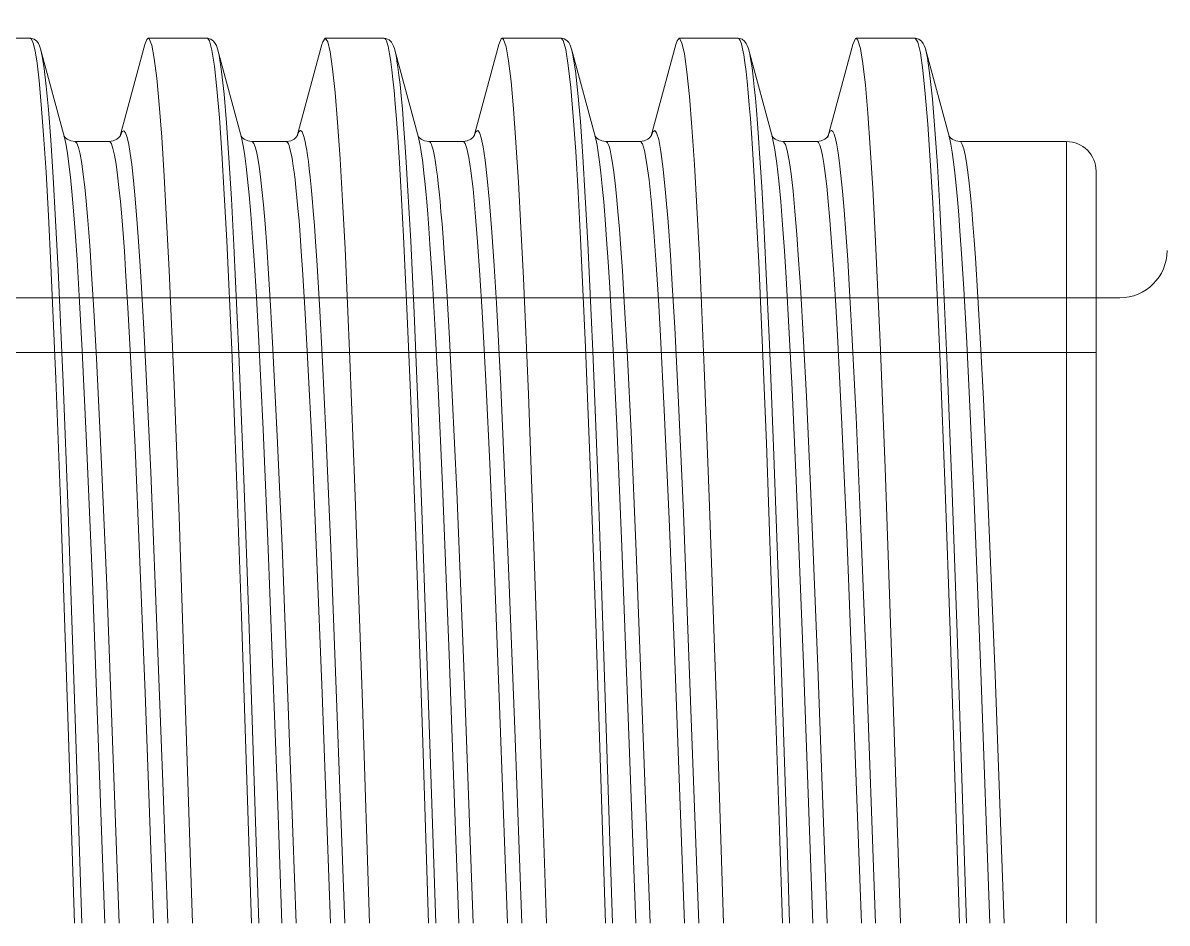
# Model space of a CAD drawing. Header units: metres. Extents: x 1628 to 1845, y 824 to 931.
# Drawn here: x 1653.4247 to 1653.47301, y 913.98813 to 914.02615 of the extents above; entities that cross this region are included whole.
import ezdxf

# ---------------------------------------------------------------- set-up
doc = ezdxf.new("R2010")
doc.units = ezdxf.units.M
doc.header["$LTSCALE"] = 0.15
doc.layers.add('hidrosanitário', color=26, linetype='Continuous', lineweight=0)

msp = doc.modelspace()

# ---------------------------------------------------------------- linework, layer by layer
at = {"layer": 'hidrosanitário', "linetype": 'Continuous'}
for p, q in [((1653.425017422204, 914.0254934647423), (1653.422521820132, 914.0254934647423)), ((1653.425013975547, 914.0254933078145), (1653.425017422299, 914.0254934647423)), ((1653.429852911441, 914.0252326170025), (1653.428813400341, 914.0213832512568)), ((1653.43248912079, 914.0254934647423), (1653.429993518247, 914.0254934647423)), ((1653.432485669163, 914.0254933074102), (1653.432489120354, 914.0254934647423)), ((1653.437324609556, 914.0252326170025), (1653.436284914667, 914.0213825712453)), ((1653.439960818515, 914.0254934647423), (1653.437465216363, 914.0254934647423)), ((1653.437569820137, 914.0253490222162), (1653.437465216363, 914.0254934647423)), ((1653.444796307672, 914.0252326170025), (1653.443756794888, 914.0213832450249)), ((1653.447432517127, 914.0254934647423), (1653.444936914478, 914.0254934647423)), ((1653.447429873034, 914.0254933724118), (1653.447432516857, 914.0254934647423)), ((1653.452268005787, 914.0252326170025), (1653.451228494595, 914.0213832509112)), ((1653.454904214709, 914.0254934647423), (1653.452408612594, 914.0254934647423)), ((1653.454900779177, 914.0254933088313), (1653.454904214746, 914.0254934647423)), ((1653.459739703903, 914.0252326170025), (1653.458700192242, 914.0213832491788)), ((1653.462375912997, 914.0254934647423), (1653.459880310709, 914.0254934647423)), ((1653.462372412051, 914.0254933028575), (1653.462375912817, 914.0254934647423)), ((1653.425217299963, 914.0249669794939), (1653.425299095355, 914.0244503322308)), ((1653.426457438604, 914.0213060739968), (1653.425459775627, 914.0250002347198)), ((1653.432683698107, 914.0249944681136), (1653.432788032734, 914.0243194317013)), ((1653.433929136605, 914.0213060744231), (1653.432931478767, 914.0250002161038)), ((1653.440194855556, 914.0247722786737), (1653.440235541969, 914.0245009443729)), ((1653.441400834675, 914.0213060745905), (1653.44040316944, 914.0250002436828)), ((1653.447622759021, 914.0250164107463), (1653.447727098189, 914.0243530342332)), ((1653.448872532874, 914.0213060742799), (1653.447874889282, 914.0250001631684)), ((1653.455135379701, 914.0247898152843), (1653.455183568067, 914.0244673641446)), ((1653.456344231103, 914.0213060738636), (1653.455346566531, 914.0250002404969)), ((1653.46381592918, 914.0213060740052), (1653.462818263643, 914.0250002442124)), ((1653.436400412575, 914.0215915173621), (1653.436421041816, 914.0215965522816)), ((1653.441384369472, 914.0213750556231), (1653.441380354999, 914.0213818482139)), ((1653.426902463168, 914.021134974176), (1653.428347516741, 914.021134974176)), ((1653.428517537878, 914.0211604548485), (1653.428347300536, 914.0211349580954)), ((1653.428347308673, 914.021134973671), (1653.428349509227, 914.0211349278532)), ((1653.434374161276, 914.021134974176), (1653.435819214846, 914.021134974176)), ((1653.436012587705, 914.0211682011823), (1653.435829900462, 914.0211350468057)), ((1653.436154474066, 914.021242657016), (1653.436012587705, 914.0211682011823)), ((1653.44184585939, 914.021134974176), (1653.443290912953, 914.021134974176)), ((1653.443289121356, 914.0211349367232), (1653.443290702148, 914.0211349736574)), ((1653.443461038184, 914.0211604917308), (1653.4432906902, 914.021134962305)), ((1653.449317557505, 914.021134974176), (1653.450762611058, 914.021134974176)), ((1653.450760080486, 914.0211348994549), (1653.450762394656, 914.0211349736296)), ((1653.45093262678, 914.0211604487308), (1653.450762376741, 914.0211349509609)), ((1653.456789441586, 914.0211349737724), (1653.456787762066, 914.0211349481478)), ((1653.456789255616, 914.021134974176), (1653.458234309193, 914.021134974176)), ((1653.458404521454, 914.0211605207846), (1653.458234107488, 914.0211349675292)), ((1653.464260953748, 914.021134974176), (1653.468763938324, 914.021134974176)), ((1653.464262685935, 914.0211349391657), (1653.464261170109, 914.0211349736296)), ((1653.468763938324, 913.9881349741681), (1653.468763938324, 914.021134974176)), ((1653.455503731555, 914.0208454779488), (1653.4555915946, 914.0194240385999)), ((1653.455804749801, 914.0206412903772), (1653.455892608847, 914.0192284229797)), ((1653.470009221344, 913.9881349741681), (1653.470009221344, 914.019889691107)), ((1653.440644237931, 914.0194918469524), (1653.440772697213, 914.0171195797852)), ((1653.4555915946, 914.0194240385999), (1653.455679478738, 914.0178314598197)), ((1653.440945474386, 914.0192920750969), (1653.441074006111, 914.01693207485)), ((1653.455892608847, 914.0192284229797), (1653.455980498279, 914.0176453253862)), ((1653.455679478738, 914.0178314598197), (1653.455769765829, 914.0160265905649)), ((1653.455980498279, 914.0176453253862), (1653.45607080503, 914.0158509385915)), ((1653.440772697213, 914.0171195797852), (1653.440915826971, 914.0140797766992)), ((1653.448248800087, 914.0170320783732), (1653.448457491231, 914.0124542772551)), ((1653.460896461653, 914.0126640269373), (1653.460687254106, 914.0172171507247)), ((1653.433309759436, 914.0169451557151), (1653.433518454915, 914.0123501333567)), ((1653.433611370006, 914.0167526437908), (1653.433820064726, 914.0121831813531)), ((1653.438511254099, 914.0119481722829), (1653.438302046552, 914.0166186755305)), ((1653.441074006111, 914.01693207485), (1653.441217225553, 914.01390788361)), ((1653.441992779676, 914.0151798565648), (1653.441888488796, 914.0168017770452)), ((1653.448550479338, 914.0168377876989), (1653.448759169935, 914.0122851595943)), ((1653.463217181153, 914.0165282593982), (1653.463425906188, 914.0118522892371)), ((1653.464423331747, 914.014921436449), (1653.464316571439, 914.0166115498364)), ((1653.427097486325, 914.0143608834583), (1653.426988935408, 914.0161460925951)), ((1653.437110480461, 914.0161285306251), (1653.437224009036, 914.0142536202511)), ((1653.44259385126, 914.0148191196615), (1653.442489560308, 914.0164171393296)), ((1653.453469593727, 914.0115845759744), (1653.453260386179, 914.0163126672674)), ((1653.455769765829, 914.0160265905649), (1653.455917036792, 914.0127428106266)), ((1653.463518778603, 914.0163383362062), (1653.463727502882, 914.0116885383891)), ((1653.465024408195, 914.0145644134277), (1653.464917647443, 914.0162296738731)), ((1653.425888582115, 914.0159090571901), (1653.426097417948, 914.0111165781341)), ((1653.426190232029, 914.015721372331), (1653.426399067644, 914.010955626929)), ((1653.427698562389, 914.0140120527813), (1653.427590011071, 914.015771099293)), ((1653.429040185135, 914.0156931869026), (1653.429151225625, 914.0138804764624)), ((1653.431084386172, 914.0108463324664), (1653.430875178625, 914.0156873510127)), ((1653.436509409884, 914.0157308850714), (1653.436622938857, 914.0138802140857)), ((1653.45607080503, 914.0158509385915), (1653.456218140967, 914.0125854791208)), ((1653.429696573628, 914.0152049649994), (1653.429808751481, 914.0132318497294)), ((1653.442107621063, 914.0131538973208), (1653.441992779676, 914.0151798565648)), ((1653.443996920356, 914.0154878267272), (1653.444091030718, 914.013942700923)), ((1653.4460427258, 914.0104718018442), (1653.445833518252, 914.015368141766)), ((1653.457057067713, 914.0130405114885), (1653.456924191194, 914.0153770666225)), ((1653.442708692728, 914.0128226793977), (1653.44259385126, 914.0148191196615)), ((1653.449622375494, 914.0123331459336), (1653.449477205799, 914.0149674037857)), ((1653.450223444407, 914.0120138585148), (1653.450078274793, 914.0146098277605)), ((1653.457658137393, 914.0127109808182), (1653.457525259694, 914.0150134849814)), ((1653.464535150233, 914.0129201682612), (1653.464423331747, 914.014921436449)), ((1653.415309221325, 914.0145349741676), (1653.471009221337, 914.0145349741676)), ((1653.42720922833, 914.0122952546271), (1653.427097486325, 914.0143608834583)), ((1653.435246772575, 914.0126417891142), (1653.435158726771, 914.014209456853)), ((1653.437224009036, 914.0142536202511), (1653.43735328953, 914.0118299559022)), ((1653.44469210047, 914.0143168599986), (1653.444861452637, 914.0110944018215)), ((1653.465136227263, 914.0125922513025), (1653.465024408195, 914.0145644134277)), ((1653.470009221336, 914.0145349741676), (1653.470009221336, 913.9881349741681)), ((1653.427810304821, 914.011976385234), (1653.427698562389, 914.0140120527813)), ((1653.429151225625, 914.0138804764624), (1653.429264573939, 914.0117988522989)), ((1653.436622938857, 914.0138802140857), (1653.436752219369, 914.0114882840494)), ((1653.440915826971, 914.0140797766992), (1653.441077154177, 914.0102059095123)), ((1653.441217225553, 914.01390788361), (1653.44137866564, 914.0100537331164)), ((1653.444091030718, 914.013942700923), (1653.444260380963, 914.0107624810528)), ((1653.429808751481, 914.0132318497294), (1653.429922664714, 914.0109999356057)), ((1653.442230566227, 914.0107270898948), (1653.442107621063, 914.0131538973208)), ((1653.452221063236, 914.0132835076643), (1653.452380044959, 914.0101168665724)), ((1653.459691031037, 914.0133156662539), (1653.459880172996, 914.0095075342688)), ((1653.434840624763, 914.0089780154385), (1653.43464569169, 914.0129705033614)), ((1653.43544170671, 914.0087066657643), (1653.435246772575, 914.0126417891142)), ((1653.442831638263, 914.0104308871132), (1653.442708692728, 914.0128226793977)), ((1653.451619991735, 914.0129228280805), (1653.45177897347, 914.0097978776475)), ((1653.455917036792, 914.0127428106266), (1653.456090519544, 914.0083952123719)), ((1653.457177172299, 914.0106603782458), (1653.457057067713, 914.0130405114885)), ((1653.457778242415, 914.0103651753925), (1653.457658137393, 914.0127109808182)), ((1653.459089967049, 914.0129543625208), (1653.459279111126, 914.0091963781992)), ((1653.4611056692, 914.0073536586442), (1653.460896461653, 914.0126640269373)), ((1653.46465385034, 914.0105565486176), (1653.464535150233, 914.0129201682612)), ((1653.413009221325, 914.0122349741678), (1653.470009221336, 914.0122349741678)), ((1653.427380472953, 914.0087228609548), (1653.42720922833, 914.0122952546271)), ((1653.433518454915, 914.0123501333567), (1653.433727135877, 914.0070115960191)), ((1653.433820064726, 914.0121831813531), (1653.434028744866, 914.0068753384912)), ((1653.448457491231, 914.0124542772551), (1653.448666481409, 914.0071213096071)), ((1653.448759169935, 914.0122851595943), (1653.448968164242, 914.0069825017572)), ((1653.449776424278, 914.0091448451908), (1653.449622375494, 914.0123331459336)), ((1653.456218140967, 914.0125854791208), (1653.456391729913, 914.0082613323175)), ((1653.465254928017, 914.010262689899), (1653.465136227263, 914.0125922513025)), ((1653.427981550142, 914.0084552643402), (1653.427810304821, 914.011976385234)), ((1653.429264573939, 914.0117988522989), (1653.429436611704, 914.0082357165279)), ((1653.43735328953, 914.0118299559022), (1653.437494851496, 914.0088562877202)), ((1653.438720461646, 914.0065425239154), (1653.438511254099, 914.0119481722829)), ((1653.450377492869, 914.0088713721982), (1653.450223444407, 914.0120138585148)), ((1653.463425906188, 914.0118522892371), (1653.463634641909, 914.0064472060587)), ((1653.463727502882, 914.0116885383891), (1653.463936237864, 914.0063146669031)), ((1653.436752219369, 914.0114882840494), (1653.436893780767, 914.0085539732158)), ((1653.453678801274, 914.0061325642641), (1653.453469593727, 914.0115845759744)), ((1653.426097417948, 914.0111165781341), (1653.426306044965, 914.0056229361026)), ((1653.426399067644, 914.010955626929), (1653.426607693545, 914.0054936594631)), ((1653.429922664714, 914.0109999356057), (1653.430097583739, 914.0071723015535)), ((1653.431293593719, 914.005304184062), (1653.431084386172, 914.0108463324664)), ((1653.44241629108, 914.0066126418421), (1653.442230566227, 914.0107270898948)), ((1653.444260380963, 914.0107624810528), (1653.444411975032, 914.0075249862211)), ((1653.444861452637, 914.0110944018215), (1653.445013045806, 914.007813362866)), ((1653.44301736381, 914.0063751997691), (1653.442831638263, 914.0104308871132)), ((1653.446251933347, 914.004885894323), (1653.4460427258, 914.0104718018442)), ((1653.457350713619, 914.0068226375292), (1653.457177172299, 914.0106603782458)), ((1653.457951784503, 914.0065822488959), (1653.457778242415, 914.0103651753925)), ((1653.464844335183, 914.006307754044), (1653.46465385034, 914.0105565486176)), ((1653.465445413908, 914.0060745046717), (1653.465254928017, 914.010262689899)), ((1653.441077154177, 914.0102059095123), (1653.441261072299, 914.0052992173273)), ((1653.44137866564, 914.0100537331164), (1653.441562733178, 914.005171816744)), ((1653.45177897347, 914.0097978776475), (1653.451983981462, 914.005206287979)), ((1653.452380044959, 914.0101168665724), (1653.452585052968, 914.0054632279237)), ((1653.459880172996, 914.0095075342688), (1653.460084546585, 914.0047894878642)), ((1653.435041345637, 914.0042842448415), (1653.434840624763, 914.0089780154385)), ((1653.437494851496, 914.0088562877202), (1653.437702031538, 914.0039882150891)), ((1653.449995057763, 914.0040294292567), (1653.449776424278, 914.0091448451908)), ((1653.450596127065, 914.0038286446515), (1653.450377492869, 914.0088713721982)), ((1653.459279111126, 914.0091963781992), (1653.459483485927, 914.0045413071018)), ((1653.427638054641, 914.0025725600885), (1653.427380472953, 914.0087228609548)), ((1653.428239134468, 914.0023921131492), (1653.427981550142, 914.0084552643402)), ((1653.435642427745, 914.0040795682457), (1653.43544170671, 914.0087066657643)), ((1653.436893780767, 914.0085539732158), (1653.437100960917, 914.0037510445823)), ((1653.456090519544, 914.0083952123719), (1653.456299244192, 914.0026029214971)), ((1653.429436611704, 914.0082357165279), (1653.429630334606, 914.0037248356123)), ((1653.445013045806, 914.007813362866), (1653.445207766814, 914.0031383594405)), ((1653.456391729913, 914.0082613323175), (1653.456600583373, 914.0025002664297)), ((1653.444411975032, 914.0075249862211), (1653.444606695539, 914.0029126736126)), ((1653.461419480521, 913.9983320464821), (1653.4611056692, 914.0073536586442)), ((1653.430097583739, 914.0071723015535), (1653.430304902512, 914.0021104060365)), ((1653.433727135877, 914.0070115960191), (1653.433935818691, 914.0010931800232)), ((1653.434028744866, 914.0068753384912), (1653.434237426939, 914.0009918060728)), ((1653.448666481409, 914.0071213096071), (1653.448874603392, 914.0012289705646)), ((1653.448968164242, 914.0069825017572), (1653.449176255877, 914.001125539533)), ((1653.439034272967, 913.9974256529777), (1653.438720461646, 914.0065425239154)), ((1653.442701149311, 913.999466086224), (1653.44241629108, 914.0066126418421)), ((1653.443302222213, 913.9993294681838), (1653.44301736381, 914.0063751997691)), ((1653.457658780703, 913.999088406309), (1653.457350713619, 914.0068226375292)), ((1653.458259852062, 913.9989571029905), (1653.457951784503, 914.0065822488959)), ((1653.463634641909, 914.0064472060587), (1653.463843330536, 914.0004807373557)), ((1653.453992612595, 913.9969702197232), (1653.453678801274, 914.0061325642641)), ((1653.463936237864, 914.0063146669031), (1653.464144926221, 914.0003834714703)), ((1653.465143336547, 913.9987459133617), (1653.464844335183, 914.006307754044)), ((1653.465744416507, 913.9986191725957), (1653.465445413908, 914.0060745046717)), ((1653.470009221344, 914.0061528541678), (1653.470009221344, 913.9881349741681)), ((1653.426306044965, 914.0056229361026), (1653.426619087952, 913.9964300269289)), ((1653.426607693545, 914.0054936594631), (1653.426920735054, 913.9963553876134)), ((1653.452585052968, 914.0054632279237), (1653.45280989518, 913.9997742287992)), ((1653.431712008814, 913.9928172345972), (1653.431293593719, 914.005304184062)), ((1653.441261072299, 914.0052992173273), (1653.441570166967, 913.9961945279817)), ((1653.441562733178, 914.005171816744), (1653.441871881699, 913.9961195534684)), ((1653.451983981462, 914.005206287979), (1653.452208823863, 913.999594026312)), ((1653.446670348441, 913.9923511183633), (1653.446251933347, 914.004885894323)), ((1653.459483485927, 914.0045413071018), (1653.459689859362, 913.9993506805017)), ((1653.460084546585, 914.0047894878642), (1653.46029091766, 913.9995278201527)), ((1653.435433013218, 913.9939370560928), (1653.435041345637, 914.0042842448415)), ((1653.43603410368, 913.9938772462519), (1653.435642427745, 914.0040795682457)), ((1653.437702031538, 914.0039882150891), (1653.437933083275, 913.9980003068263)), ((1653.450583654951, 913.9881349741681), (1653.449995057763, 914.0040294292567)), ((1653.429630334606, 914.0037248356123), (1653.429859762506, 913.9978588076565)), ((1653.437100960917, 914.0037510445823), (1653.437332012742, 913.99784416581)), ((1653.451185482035, 913.9881349741731), (1653.450596127065, 914.0038286446515)), ((1653.445207766814, 914.0031383594405), (1653.445466741011, 913.9963216860556)), ((1653.428168559794, 913.9881349741681), (1653.427638054641, 914.0025725600885)), ((1653.444606695539, 914.0029126736126), (1653.444865670024, 913.9961884247373)), ((1653.456299244192, 914.0026029214971), (1653.456647255119, 913.9920511165383)), ((1653.456600583373, 914.0025002664297), (1653.456948811546, 913.9920058528492)), ((1653.428770387688, 913.9881349741731), (1653.428239134468, 914.0023921131492)), ((1653.430304902512, 914.0021104060365), (1653.430618348205, 913.9937062535942)), ((1653.433935818691, 914.0010931800232), (1653.434357049299, 913.9881349741681)), ((1653.448874603392, 914.0012289705646), (1653.449300436747, 913.9881349741681)), ((1653.449176255877, 914.001125539533), (1653.449601315606, 913.9881349741681)), ((1653.434237426939, 914.0009918060728), (1653.434657929085, 913.9881349741681)), ((1653.463843330536, 914.0004807373557), (1653.464243824734, 913.9881349741681)), ((1653.464144926221, 914.0003834714703), (1653.464544708706, 913.9881349741681)), ((1653.45280989518, 913.9997742287992), (1653.453232363443, 913.9881349741681)), ((1653.443111956813, 913.9881349741681), (1653.442701149311, 913.999466086224)), ((1653.443713783919, 913.9881349741731), (1653.443302222213, 913.9993294681838)), ((1653.452208823863, 913.999594026312), (1653.452630535606, 913.9881349741731)), ((1653.459689859362, 913.9993506805017), (1653.460102233721, 913.9881349741731)), ((1653.46029091766, 913.9995278201527), (1653.460704060947, 913.9881349741681)), ((1653.458055353034, 913.9881349741681), (1653.457658780703, 913.999088406309)), ((1653.45865718015, 913.9881349741731), (1653.458259852062, 913.9989571029905)), ((1653.465527050337, 913.9881349741681), (1653.465143336547, 913.9987459133617)), ((1653.461748247043, 913.9881349741681), (1653.461419480521, 913.9983320464821)), ((1653.466128878266, 913.9881349741731), (1653.465744416507, 913.9986191725957)), ((1653.429859762506, 913.9978588076565), (1653.430215441259, 913.9881349741731)), ((1653.437332012742, 913.99784416581), (1653.437687139375, 913.9881349741731)), ((1653.437933083275, 913.9980003068263), (1653.438288966764, 913.9881349741681)), ((1653.439333129087, 913.9881349741681), (1653.439034272967, 913.9974256529777)), ((1653.454276525321, 913.9881349741681), (1653.453992612595, 913.9969702197232)), ((1653.426619087952, 913.9964300269289), (1653.426885343434, 913.9881349741681)), ((1653.426920735054, 913.9963553876134), (1653.427186222479, 913.9881349741681)), ((1653.445466741011, 913.9963216860556), (1653.445760664816, 913.9881349741681)), ((1653.441570166967, 913.9961945279817), (1653.441828745128, 913.9881349741681)), ((1653.441871881699, 913.9961195534684), (1653.442129634893, 913.9881349741681)), ((1653.444865670024, 913.9961884247373), (1653.44515883749, 913.9881349741731)), ((1653.435640257848, 913.9881349741681), (1653.435433013218, 913.9939370560928)), ((1653.436242085804, 913.9881349741731), (1653.43603410368, 913.9938772462519)), ((1653.430618348205, 913.9937062535942), (1653.43081726845, 913.9881349741681)), ((1653.431861447497, 913.9881349741681), (1653.431712008814, 913.9928172345972)), ((1653.446804850809, 913.9881349741681), (1653.446670348441, 913.9923511183633)), ((1653.456647255119, 913.9920511165383), (1653.456772151839, 913.9881349741681)), ((1653.456948811546, 913.9920058528492), (1653.45707303028, 913.9881349741681))]:
    msp.add_line(p, q, dxfattribs=at)
at = {"layer": 'hidrosanitário', "linetype": 'Continuous', "lineweight": 0}
for p, q in [((1653.425177582401, 914.0254548793041), (1653.42501395755, 914.0254932999396)), ((1653.425017422299, 914.0254934647423), (1653.425066804091, 914.0254612576368)), ((1653.425066804091, 914.0254612576368), (1653.425140167963, 914.025294623217)), ((1653.425140167963, 914.025294623217), (1653.425217299963, 914.0249669794939)), ((1653.425287388798, 914.0253709887149), (1653.425177582401, 914.0254548793041)), ((1653.425356512527, 914.0252746472925), (1653.425287388798, 914.0253709887149)), ((1653.425400085346, 914.0251830317848), (1653.425356512527, 914.0252746472925)), ((1653.429933744663, 914.0254462793478), (1653.429852911441, 914.0252326170025)), ((1653.429993518247, 914.0254934647423), (1653.429933744663, 914.0254462793478)), ((1653.430038348436, 914.0254669205128), (1653.429993518247, 914.0254934647423)), ((1653.43014295221, 914.0251988818857), (1653.430038348436, 914.0254669205128)), ((1653.43263868702, 914.0254599653517), (1653.432485663969, 914.0254932133826)), ((1653.432489120354, 914.0254934647423), (1653.432579364162, 914.0253859403942)), ((1653.432579364162, 914.0253859403942), (1653.432683698107, 914.0249944681136)), ((1653.432752812686, 914.0253775716451), (1653.43263868702, 914.0254599653517)), ((1653.432826062956, 914.0252784110007), (1653.432752812686, 914.0253775716451)), ((1653.43287120497, 914.0251844538827), (1653.432826062956, 914.0252784110007)), ((1653.437360612589, 914.0253490222162), (1653.437324609556, 914.0252326170025)), ((1653.437465216363, 914.0254934647423), (1653.437360612589, 914.0253490222162)), ((1653.43767442391, 914.0249168115797), (1653.437569820137, 914.0253490222162)), ((1653.439960818515, 914.0254934647423), (1653.439989605313, 914.0254825189822)), ((1653.440028049351, 914.0254869117994), (1653.439976577409, 914.0254930651122)), ((1653.439989605313, 914.0254825189822), (1653.44001983672, 914.0254474641677)), ((1653.44001983672, 914.0254474641677), (1653.440051449061, 914.0253850172885)), ((1653.440172186638, 914.0254234626796), (1653.440028049351, 914.0254869117994)), ((1653.440051449061, 914.0253850172885), (1653.440084633361, 914.0252911472339)), ((1653.440084633361, 914.0252911472339), (1653.440119522929, 914.0251612539739)), ((1653.440258824443, 914.0253375752854), (1653.440172186638, 914.0254234626796)), ((1653.440313379074, 914.0252494841984), (1653.440258824443, 914.0253375752854)), ((1653.440352404291, 914.0251603126912), (1653.440313379074, 914.0252494841984)), ((1653.44489208429, 914.0254669205128), (1653.444796307672, 914.0252326170025)), ((1653.444936914478, 914.0254934647423), (1653.44489208429, 914.0254669205128)), ((1653.444996688064, 914.0254462793478), (1653.444936914478, 914.0254934647423)), ((1653.445101291837, 914.0251371180043), (1653.444996688064, 914.0254462793478)), ((1653.447557042785, 914.0254705817201), (1653.447429928027, 914.0254933110793)), ((1653.447432516857, 914.0254934647423), (1653.447518419108, 914.0253960329537)), ((1653.447518419108, 914.0253960329537), (1653.447622759021, 914.0250164107463)), ((1653.447671355278, 914.0254013862877), (1653.447557042785, 914.0254705817201)), ((1653.447746910352, 914.025314724569), (1653.447671355278, 914.0254013862877)), ((1653.447791726426, 914.0252360562392), (1653.447746910352, 914.025314724569)), ((1653.447824628038, 914.0251588965261), (1653.447791726426, 914.0252360562392)), ((1653.452318952217, 914.0253873255447), (1653.452268005787, 914.0252326170025)), ((1653.452408612594, 914.0254934647423), (1653.452318952217, 914.0253873255447)), ((1653.45242355599, 914.0254905150732), (1653.452408612594, 914.0254934647423)), ((1653.452528159764, 914.0253048423579), (1653.45242355599, 914.0254905150732)), ((1653.452632763537, 914.024831743166), (1653.452528159764, 914.0253048423579)), ((1653.455062028422, 914.0254560695171), (1653.454900771693, 914.0254933063595)), ((1653.454904214746, 914.0254934647423), (1653.454932932896, 914.0254825711222)), ((1653.454932932896, 914.0254825711222), (1653.454985143076, 914.0254069850855)), ((1653.454985143076, 914.0254069850855), (1653.455036247146, 914.0252634290318)), ((1653.455036247146, 914.0252634290318), (1653.45508630991, 914.0250563167847)), ((1653.455172692252, 914.0253726037563), (1653.455062028422, 914.0254560695171)), ((1653.455242648444, 914.0252758231118), (1653.455172692252, 914.0253726037563)), ((1653.455286542141, 914.0251838609543), (1653.455242648444, 914.0252758231118)), ((1653.459850423917, 914.0254816665308), (1653.459739703903, 914.0252326170025)), ((1653.459880310709, 914.0254934647423), (1653.459850423917, 914.0254816665308)), ((1653.459955027691, 914.025419746295), (1653.459880310709, 914.0254934647423)), ((1653.460059631464, 914.0250695110553), (1653.459955027691, 914.025419746295)), ((1653.462524573016, 914.0254603857629), (1653.462372366591, 914.0254932291239)), ((1653.462375912817, 914.0254934647423), (1653.462486641238, 914.0253316251299)), ((1653.462486641238, 914.0253316251299), (1653.462591001332, 914.024884025343)), ((1653.462639155189, 914.0253780123301), (1653.462524573016, 914.0254603857629)), ((1653.462712830746, 914.0252784138397), (1653.462639155189, 914.0253780123301)), ((1653.462758140277, 914.0251840672784), (1653.462712830746, 914.0252784138397)), ((1653.425434134136, 914.0250879220755), (1653.425400085346, 914.0251830317848)), ((1653.425458174483, 914.0250061254726), (1653.425434134136, 914.0250879220755)), ((1653.425459773532, 914.0250002424832), (1653.425518700268, 914.0247367163929)), ((1653.425518700268, 914.0247367163929), (1653.425600548388, 914.0242217778236)), ((1653.430247555983, 914.0246442361508), (1653.43014295221, 914.0251988818857)), ((1653.43290630941, 914.025086415845), (1653.43287120497, 914.0251844538827)), ((1653.432929453035, 914.0250076442569), (1653.43290630941, 914.025086415845)), ((1653.432931472531, 914.0250002392088), (1653.432985310972, 914.0247630235156)), ((1653.432985310972, 914.0247630235156), (1653.433089645177, 914.0240901955958)), ((1653.437779027684, 914.0242001750232), (1653.43767442391, 914.0249168115797)), ((1653.440119522929, 914.0251612539739), (1653.440156227256, 914.0249902064998)), ((1653.440156227256, 914.0249902064998), (1653.440194855556, 914.0247722786737)), ((1653.440384477642, 914.0250655892851), (1653.440352404291, 914.0251603126912)), ((1653.440402006199, 914.0250045352768), (1653.440384477642, 914.0250655892851)), ((1653.440403169342, 914.0250002440457), (1653.440420484379, 914.02493217457)), ((1653.440420484379, 914.02493217457), (1653.440457209099, 914.0247620002115)), ((1653.440457209099, 914.0247620002115), (1653.440495858799, 914.0245451846831)), ((1653.445205895611, 914.0245418271597), (1653.445101291837, 914.0251371180043)), ((1653.447854314938, 914.0250716009195), (1653.447824628038, 914.0251588965261)), ((1653.44787481047, 914.0250003686765), (1653.447854314938, 914.0250716009195)), ((1653.447874873409, 914.0250002219896), (1653.447924441593, 914.0247845692938)), ((1653.447924441593, 914.0247845692938), (1653.448028780227, 914.0241231522878)), ((1653.452737367311, 914.0240748758695), (1653.452632763537, 914.024831743166)), ((1653.45508630991, 914.0250563167847), (1653.455135379701, 914.0247898152843)), ((1653.455320797055, 914.0250883254171), (1653.455286542141, 914.0251838609543)), ((1653.455345135288, 914.0250055126539), (1653.455320797055, 914.0250883254171)), ((1653.455346565343, 914.0250002448961), (1653.455387384551, 914.0248272953322)), ((1653.455387384551, 914.0248272953322), (1653.455436444637, 914.0245622491805)), ((1653.460164235238, 914.0244336691039), (1653.460059631464, 914.0250695110553)), ((1653.462591001332, 914.024884025343), (1653.462695365915, 914.0241535373348)), ((1653.462793382618, 914.0250855296183), (1653.462758140277, 914.0251840672784)), ((1653.462816617337, 914.025006309545), (1653.462793382618, 914.0250855296183)), ((1653.462818267519, 914.0250002298501), (1653.462892600867, 914.0246529543342)), ((1653.425299095355, 914.0244503322308), (1653.425386883022, 914.0237048344206)), ((1653.430352159757, 914.023807272263), (1653.430247555983, 914.0246442361508)), ((1653.432788032734, 914.0243194317013), (1653.432892385222, 914.0233658392447)), ((1653.440235541969, 914.0245009443729), (1653.440278423254, 914.0241689061904)), ((1653.440495858799, 914.0245451846831), (1653.440536568216, 914.0242752318757)), ((1653.440536568216, 914.0242752318757), (1653.440579475337, 914.0239448709835)), ((1653.445310499384, 914.0236650100683), (1653.445205895611, 914.0245418271597)), ((1653.447727098189, 914.0243530342332), (1653.447831439857, 914.0234109797091)), ((1653.455183568067, 914.0244673641446), (1653.455230969, 914.0240919790563)), ((1653.455436444637, 914.0245622491805), (1653.455484624231, 914.0242416226856)), ((1653.455484624231, 914.0242416226856), (1653.455532017534, 914.0238684066308)), ((1653.460268839012, 914.0235171372683), (1653.460164235238, 914.0244336691039)), ((1653.462892600867, 914.0246529543342), (1653.462996965155, 914.0239250666043)), ((1653.425600548388, 914.0242217778236), (1653.425688393109, 914.0234790685972)), ((1653.430456763531, 914.0226944622805), (1653.430352159757, 914.023807272263)), ((1653.433089645177, 914.0240901955958), (1653.433193997328, 914.0231405777711)), ((1653.437883631457, 914.0232046541414), (1653.437779027684, 914.0242001750232)), ((1653.440278423254, 914.0241689061904), (1653.440323600764, 914.0237684154902)), ((1653.440323600764, 914.0237684154902), (1653.440371276856, 914.0232900185781)), ((1653.440579475337, 914.0239448709835), (1653.440624679409, 914.023546408203)), ((1653.448028780227, 914.0241231522878), (1653.448133121358, 914.0231848284118)), ((1653.452841971085, 914.0230400931587), (1653.452737367311, 914.0240748758695)), ((1653.455230969, 914.0240919790563), (1653.455277683515, 914.0236661373654)), ((1653.455532017534, 914.0238684066308), (1653.455578725361, 914.0234450599573)), ((1653.462695365915, 914.0241535373348), (1653.462799729522, 914.0231458078301)), ((1653.462996965155, 914.0239250666043), (1653.46310132839, 914.0229216988726)), ((1653.425386883022, 914.0237048344206), (1653.425479847639, 914.0227042374695)), ((1653.425688393109, 914.0234790685972), (1653.425781410805, 914.0224825799819)), ((1653.432892385222, 914.0233658392447), (1653.432996737857, 914.0221411187897)), ((1653.440371276856, 914.0232900185781), (1653.44042128527, 914.0227275190468)), ((1653.440624679409, 914.023546408203), (1653.44067238094, 914.0230704613502)), ((1653.445415103158, 914.0225134469645), (1653.445310499384, 914.0236650100683)), ((1653.447831439857, 914.0234109797091), (1653.447935781832, 914.0221975040008)), ((1653.455277683515, 914.0236661373654), (1653.455323829515, 914.0231916470893)), ((1653.455578725361, 914.0234450599573), (1653.45562486554, 914.0229733761034)), ((1653.460373442785, 914.0223270028891), (1653.460268839012, 914.0235171372683)), ((1653.433193997328, 914.0231405777711), (1653.433298349623, 914.0219215676748)), ((1653.437988235231, 914.0219379470796), (1653.437883631457, 914.0232046541414)), ((1653.44067238094, 914.0230704613502), (1653.440722414135, 914.0225108692093)), ((1653.448133121358, 914.0231848284118), (1653.448237462788, 914.0219768257334)), ((1653.452946574859, 914.0217353967817), (1653.452841971085, 914.0230400931587)), ((1653.455323829515, 914.0231916470893), (1653.455369450332, 914.0226706673616)), ((1653.45562486554, 914.0229733761034), (1653.455670481223, 914.0224554995418)), ((1653.462799729522, 914.0231458078301), (1653.462904092026, 914.0218686030375)), ((1653.46310132839, 914.0229216988726), (1653.463205690502, 914.0216505834503)), ((1653.425479847639, 914.0227042374695), (1653.425578291691, 914.0214146133567)), ((1653.425781410805, 914.0224825799819), (1653.425879894729, 914.0211987500447)), ((1653.430561367304, 914.0213144113204), (1653.430456763531, 914.0226944622805)), ((1653.44042128527, 914.0227275190468), (1653.440473484528, 914.0220751469342)), ((1653.440722414135, 914.0225108692093), (1653.440774636322, 914.0218619144571)), ((1653.445519706932, 914.0210960426352), (1653.445415103158, 914.0225134469645)), ((1653.455369450332, 914.0226706673616), (1653.455414614868, 914.022104832271)), ((1653.455670481223, 914.0224554995418), (1653.455715641077, 914.0218930545086)), ((1653.460478046559, 914.0208724690156), (1653.460373442785, 914.0223270028891)), ((1653.432996737857, 914.0221411187897), (1653.433101072728, 914.0206549712541)), ((1653.433298349623, 914.0219215676748), (1653.433402684056, 914.0204428220154)), ((1653.438092839005, 914.0204098490069), (1653.437988235231, 914.0219379470796)), ((1653.440473484528, 914.0220751469342), (1653.440528002634, 914.021324006912)), ((1653.440774636322, 914.0218619144571), (1653.440829178636, 914.0211147181044)), ((1653.447935781832, 914.0221975040008), (1653.448040122963, 914.0207219590466)), ((1653.448237462788, 914.0219768257334), (1653.448341803356, 914.0205084539689)), ((1653.455414614868, 914.022104832271), (1653.455459364311, 914.0214958726856)), ((1653.455715641077, 914.0218930545086), (1653.455760386384, 914.0212877579643)), ((1653.462904092026, 914.0218686030375), (1653.463008448742, 914.0203318368508)), ((1653.425578291691, 914.0214146133567), (1653.425680190641, 914.0198397680472)), ((1653.426447401928, 914.0213650335895), (1653.426436588568, 914.0213832179322)), ((1653.426491328253, 914.0213097082672), (1653.426447401928, 914.0213650335895)), ((1653.428802535738, 914.021364987711), (1653.428758422426, 914.021309474801)), ((1653.428819627683, 914.0213937195035), (1653.428802535738, 914.021364987711)), ((1653.428815015517, 914.0213803183237), (1653.428821444404, 914.0213973514544)), ((1653.428821444404, 914.0213973514544), (1653.428819627683, 914.0213937195035)), ((1653.428819897846, 914.0213932538986), (1653.42889407393, 914.0215604169721)), ((1653.42889407393, 914.0215604169721), (1653.428968327282, 914.0215922887569)), ((1653.428968327282, 914.0215922887569), (1653.429038602254, 914.0215023337687)), ((1653.429038602254, 914.0215023337687), (1653.429106174903, 914.021305966774)), ((1653.433919135599, 914.0213649964064), (1653.433908277363, 914.0213832524166)), ((1653.433963159179, 914.0213095760073), (1653.433919135599, 914.0213649964064)), ((1653.436280707766, 914.021375060609), (1653.43624322698, 914.0213241785054)), ((1653.436292622785, 914.0213963326512), (1653.436280707766, 914.021375060609)), ((1653.436289586939, 914.0213909127156), (1653.436308942201, 914.0214479846168)), ((1653.436290719403, 914.0213913058885), (1653.436292083874, 914.0213947979942)), ((1653.436292083874, 914.0213947979942), (1653.436292622785, 914.0213963326512)), ((1653.436308942201, 914.0214479846168), (1653.436333290746, 914.0215054884925)), ((1653.436333290746, 914.0215054884925), (1653.436356582328, 914.0215474043216)), ((1653.436356582328, 914.0215474043216), (1653.436378910982, 914.0215755535748)), ((1653.436378910982, 914.0215755535748), (1653.436400412575, 914.0215915173621)), ((1653.436421041816, 914.0215965522816), (1653.436442690483, 914.021591007451)), ((1653.436442690483, 914.021591007451), (1653.436465226505, 914.0215734564952)), ((1653.436465226505, 914.0215734564952), (1653.436488599691, 914.0215425670265)), ((1653.436488599691, 914.0215425670265), (1653.436512960611, 914.0214966368926)), ((1653.436512960611, 914.0214966368926), (1653.436538415687, 914.0214336866393)), ((1653.436538415687, 914.0214336866393), (1653.436565047165, 914.021351496352)), ((1653.436565047165, 914.021351496352), (1653.436592942214, 914.0212475437288)), ((1653.44142185197, 914.0213241730551), (1653.441384369472, 914.0213750556231)), ((1653.443745965088, 914.021365034821), (1653.443701895437, 914.0213095587949)), ((1653.443763022446, 914.0213937166031), (1653.443745965088, 914.021365034821)), ((1653.443758388853, 914.0213802724095), (1653.443764818476, 914.0213973070913)), ((1653.443760418989, 914.0213856510632), (1653.443774345552, 914.0214308451154)), ((1653.443764818476, 914.0213973070913), (1653.443763022446, 914.0213937166031)), ((1653.443774345552, 914.0214308451154), (1653.443838216629, 914.0215613856626)), ((1653.443838216629, 914.0215613856626), (1653.44390520222, 914.0215947146089)), ((1653.44390520222, 914.0215947146089), (1653.443976137934, 914.0215142954587)), ((1653.443976137934, 914.0215142954587), (1653.444052389986, 914.021295439526)), ((1653.44886251159, 914.0213650225351), (1653.448851676751, 914.0213832407374)), ((1653.448906503011, 914.0213096332675), (1653.44886251159, 914.0213650225351)), ((1653.451217647886, 914.0213650140122), (1653.451173540535, 914.021309500273)), ((1653.451234720715, 914.0213937190761), (1653.451217647886, 914.0213650140122)), ((1653.451230093714, 914.0213802880658), (1653.451236523196, 914.0213973226059)), ((1653.451236523196, 914.0213973226059), (1653.451234720715, 914.0213937190761)), ((1653.451236395523, 914.0213970673612), (1653.451299420643, 914.021546549928)), ((1653.451299420643, 914.021546549928), (1653.451375003611, 914.0215952306382)), ((1653.451375003611, 914.0215952306382), (1653.451455950231, 914.0214975165329)), ((1653.451455950231, 914.0214975165329), (1653.451543623828, 914.0212173884031)), ((1653.453051178632, 914.0201708756713), (1653.452946574859, 914.0217353967817)), ((1653.455459364311, 914.0214958726856), (1653.455503731555, 914.0208454779488)), ((1653.456334252173, 914.0213649548086), (1653.456323375003, 914.0213832402346)), ((1653.456378262906, 914.0213095564332), (1653.456334252173, 914.0213649548086)), ((1653.458689355873, 914.0213650283013), (1653.458645301301, 914.0213095688187)), ((1653.458679606216, 914.0213070811647), (1653.458732706788, 914.0214700635861)), ((1653.458706413985, 914.021393710766), (1653.458689355873, 914.0213650283013)), ((1653.458701782296, 914.0213802686517), (1653.458708212881, 914.0213973068699)), ((1653.458708212881, 914.0213973068699), (1653.458706413985, 914.021393710766)), ((1653.458732706788, 914.0214700635861), (1653.458786749673, 914.0215676991725)), ((1653.458786749673, 914.0215676991725), (1653.458841044506, 914.0215962671423)), ((1653.458841044506, 914.0215962671423), (1653.45889561197, 914.0215547087005)), ((1653.45889561197, 914.0215547087005), (1653.458950395572, 914.0214422090494)), ((1653.458950395572, 914.0214422090494), (1653.459005671763, 914.02125706485)), ((1653.463205690502, 914.0216505834503), (1653.463310046842, 914.0201215862994)), ((1653.463805885682, 914.0213650553476), (1653.463795073759, 914.0213832378643)), ((1653.463849879503, 914.0213096558077), (1653.463805885682, 914.0213650553476)), ((1653.425879894729, 914.0211987500447), (1653.425981822094, 914.0196314764021)), ((1653.426516563096, 914.021046432367), (1653.426457438604, 914.0213060739968)), ((1653.426576037333, 914.0212363802445), (1653.426491328253, 914.0213097082672)), ((1653.426584043892, 914.0206507415498), (1653.426516563096, 914.021046432367)), ((1653.426731839001, 914.0211606492314), (1653.426576037333, 914.0212363802445)), ((1653.426902646646, 914.0211349734777), (1653.426731839001, 914.0211606492314)), ((1653.426975511106, 914.0210727320459), (1653.42690265444, 914.0211349737492)), ((1653.427047488924, 914.0208898664546), (1653.426975511106, 914.0210727320459)), ((1653.427117638218, 914.020596203942), (1653.427047488924, 914.0208898664546)), ((1653.428349509227, 914.0211349278532), (1653.428367255887, 914.021130427941)), ((1653.428367255887, 914.021130427941), (1653.428437531032, 914.0210404766003)), ((1653.428437531032, 914.0210404766003), (1653.428505103672, 914.0208456332816)), ((1653.428673472383, 914.0212360564137), (1653.428517537878, 914.0211604548485)), ((1653.428758422426, 914.021309474801), (1653.428673472383, 914.0212360564137)), ((1653.429106174903, 914.021305966774), (1653.4291714922, 914.0210143669892)), ((1653.4291714922, 914.0210143669892), (1653.429235579214, 914.0206318645396)), ((1653.430665971078, 914.0196777910153), (1653.430561367304, 914.0213144113204)), ((1653.433964095902, 914.021162422637), (1653.433929136605, 914.0213060744231)), ((1653.434047984344, 914.0212362110567), (1653.433963159179, 914.0213095760073)), ((1653.434018458504, 914.0208823928301), (1653.433964095902, 914.021162422637)), ((1653.434073929227, 914.0205261271117), (1653.434018458504, 914.0208823928301)), ((1653.434203822589, 914.0211605592172), (1653.434047984344, 914.0212362110567)), ((1653.434374347305, 914.0211349694282), (1653.434203822589, 914.0211605592172)), ((1653.434402732987, 914.0211254493588), (1653.434374354332, 914.021134973741)), ((1653.434456834709, 914.0210552551348), (1653.434402732987, 914.0211254493588)), ((1653.434510898617, 914.0209170523458), (1653.434456834709, 914.0210552551348)), ((1653.434565171366, 914.020710174962), (1653.434510898617, 914.0209170523458)), ((1653.435819970333, 914.0211349675162), (1653.435841618787, 914.021129117637)), ((1653.435841618787, 914.021129117637), (1653.435864154723, 914.0211114119068)), ((1653.435864154723, 914.0211114119068), (1653.435887527995, 914.0210805371707)), ((1653.435887527995, 914.0210805371707), (1653.435911889038, 914.0210348122082)), ((1653.435911889038, 914.0210348122082), (1653.435937344119, 914.0209722833956)), ((1653.435937344119, 914.0209722833956), (1653.435963975589, 914.0208907603392)), ((1653.435963975589, 914.0208907603392), (1653.435991870681, 914.0207877543598)), ((1653.43624322698, 914.0213241785054), (1653.436154474066, 914.021242657016)), ((1653.436592942214, 914.0212475437288), (1653.436622192491, 914.0211189725342)), ((1653.436622192491, 914.0211189725342), (1653.43665288881, 914.0209625870666)), ((1653.43665288881, 914.0209625870666), (1653.436685120882, 914.0207748376952)), ((1653.440528002634, 914.021324006912), (1653.440584761412, 914.0204679149751)), ((1653.440829178636, 914.0211147181044), (1653.44088596606, 914.0202630818533)), ((1653.44141972954, 914.0212319859415), (1653.441400834738, 914.0213060743586)), ((1653.441446526935, 914.0211125869366), (1653.44141972954, 914.0212319859415)), ((1653.441510607366, 914.0212426517421), (1653.44142185197, 914.0213241730551)), ((1653.441474599577, 914.020969546913), (1653.441446526935, 914.0211125869366)), ((1653.441504007677, 914.020800079594), (1653.441474599577, 914.020969546913)), ((1653.44165249614, 914.0211681980095), (1653.441510607366, 914.0212426517421)), ((1653.441835167434, 914.0211350469503), (1653.44165249614, 914.0211681980095)), ((1653.441863849064, 914.0211311980775), (1653.441845826682, 914.0211349741635)), ((1653.441883440781, 914.0211184957925), (1653.441863849064, 914.0211311980775)), ((1653.441903846601, 914.0210957473269), (1653.441883440781, 914.0211184957925)), ((1653.441925163893, 914.0210616174786), (1653.441903846601, 914.0210957473269)), ((1653.441947460391, 914.0210145990336), (1653.441925163893, 914.0210616174786)), ((1653.441970792551, 914.0209530204311), (1653.441947460391, 914.0210145990336)), ((1653.441995219162, 914.0208750172958), (1653.441970792551, 914.0209530204311)), ((1653.442020800949, 914.020778516787), (1653.441995219162, 914.0208750172958)), ((1653.443290702148, 914.0211349736574), (1653.443304127321, 914.0211329366953)), ((1653.443304127321, 914.0211329366953), (1653.443375063004, 914.0210523831856)), ((1653.443375063004, 914.0210523831856), (1653.443451315515, 914.0208352173204)), ((1653.4436169843, 914.0212361410154), (1653.443461038184, 914.0211604917308)), ((1653.443701895437, 914.0213095587949), (1653.4436169843, 914.0212361410154)), ((1653.444052389986, 914.021295439526), (1653.444133206652, 914.0209147270343)), ((1653.444133206652, 914.0209147270343), (1653.444218164596, 914.0203513817978)), ((1653.445624310705, 914.0194237575588), (1653.445519706932, 914.0210960426352)), ((1653.448890235752, 914.0212369066403), (1653.448872532874, 914.0213060742799)), ((1653.448943025672, 914.0209871626314), (1653.448890235752, 914.0212369066403)), ((1653.448991313842, 914.0212362625816), (1653.448906503011, 914.0213096332675)), ((1653.448996040636, 914.0206712086676), (1653.448943025672, 914.0209871626314)), ((1653.449147255049, 914.0211605535533), (1653.448991313842, 914.0212362625816)), ((1653.449317772264, 914.0211349716587), (1653.449147255049, 914.0211605535533)), ((1653.449331222227, 914.0211327954537), (1653.44931776428, 914.0211349736771)), ((1653.449385098006, 914.0210817612847), (1653.449331222227, 914.0211327954537)), ((1653.449438490723, 914.0209644751342), (1653.449385098006, 914.0210817612847)), ((1653.449491303855, 914.0207833621735), (1653.449438490723, 914.0209644751342)), ((1653.450762394656, 914.0211349736296), (1653.450773927994, 914.0211334798018)), ((1653.450773927994, 914.0211334798018), (1653.450854874746, 914.0210356971215)), ((1653.450854874746, 914.0210356971215), (1653.45094254852, 914.0207579062394)), ((1653.451088584872, 914.0212360674382), (1653.45093262678, 914.0211604487308)), ((1653.451173540535, 914.021309500273), (1653.451088584872, 914.0212360674382)), ((1653.451543623828, 914.0212173884031), (1653.451636961848, 914.0207216709937)), ((1653.455760386384, 914.0212877579643), (1653.455804749801, 914.0206412903772)), ((1653.456368788172, 914.0212081550624), (1653.456344231103, 914.0213060738636)), ((1653.45645029159, 914.0207823616406), (1653.456368788172, 914.0212081550624)), ((1653.456463062502, 914.0212362139068), (1653.456378262906, 914.0213095564332)), ((1653.456618872105, 914.0211605669688), (1653.456463062502, 914.0212362139068)), ((1653.456789426567, 914.021134965594), (1653.456618872105, 914.0211605669688)), ((1653.456818410828, 914.0211250563661), (1653.456789441586, 914.0211349737724)), ((1653.456891106594, 914.0210140063077), (1653.456818410828, 914.0211250563661)), ((1653.456969855816, 914.0207551289675), (1653.456891106594, 914.0210140063077)), ((1653.458234175833, 914.0211349739684), (1653.458239975565, 914.0211345995358)), ((1653.458239975565, 914.0211345995358), (1653.458294543218, 914.0210926492737)), ((1653.458294543218, 914.0210926492737), (1653.458349327012, 914.0209807342881)), ((1653.458349327012, 914.0209807342881), (1653.458404603414, 914.0207971719271)), ((1653.458560419201, 914.0212361675835), (1653.458404521454, 914.0211605207846)), ((1653.458645301301, 914.0213095688187), (1653.458560419201, 914.0212361675835)), ((1653.459005671763, 914.02125706485), (1653.459061419507, 914.020997869939)), ((1653.459061419507, 914.020997869939), (1653.459118474772, 914.0206578302784)), ((1653.460582650332, 914.0191647832403), (1653.460478046559, 914.0208724690156)), ((1653.463879127483, 914.0210255386964), (1653.46381592918, 914.0213060740052)), ((1653.463934704926, 914.0212362670691), (1653.463849879503, 914.0213096558077)), ((1653.463936247661, 914.0206920503288), (1653.463879127483, 914.0210255386964)), ((1653.46409067806, 914.0211605432296), (1653.463934704926, 914.0212362670691)), ((1653.464261189225, 914.0211349665306), (1653.46409067806, 914.0211605432296)), ((1653.464298065975, 914.0211189046195), (1653.464262685935, 914.0211349391657)), ((1653.464361498894, 914.0210170864539), (1653.464298065975, 914.0211189046195)), ((1653.464421768054, 914.020833678786), (1653.464361498894, 914.0210170864539)), ((1653.426648492799, 914.020175078077), (1653.426584043892, 914.0206507415498)), ((1653.427185119145, 914.020207128613), (1653.427117638218, 914.020596203942)), ((1653.428505103672, 914.0208456332816), (1653.428570420924, 914.020556918714)), ((1653.428570420924, 914.020556918714), (1653.428634507945, 914.0201785880511)), ((1653.429235579214, 914.0206318645396), (1653.429297977697, 914.0201687633646)), ((1653.433101072728, 914.0206549712541), (1653.433205407602, 914.0189186440275)), ((1653.433402684056, 914.0204428220154), (1653.433507018496, 914.0187155310393)), ((1653.434131145866, 914.0200848272566), (1653.434073929227, 914.0205261271117)), ((1653.43461953418, 914.0204349439414), (1653.434565171366, 914.020710174962)), ((1653.434675005168, 914.0200845375659), (1653.43461953418, 914.0204349439414)), ((1653.435991870681, 914.0207877543598), (1653.436021121015, 914.0206604474893)), ((1653.436021121015, 914.0206604474893), (1653.436051817378, 914.0205056871287)), ((1653.436051817378, 914.0205056871287), (1653.436084049498, 914.0203199717776)), ((1653.436685120882, 914.0207748376952), (1653.436718978767, 914.0205517976365)), ((1653.436718978767, 914.0205517976365), (1653.436754552231, 914.0202891513209)), ((1653.438197442778, 914.0186321763724), (1653.438092839005, 914.0204098490069)), ((1653.440584761412, 914.0204679149751), (1653.440644237931, 914.0194918469524)), ((1653.44153480993, 914.0206011609139), (1653.441504007677, 914.020800079594)), ((1653.441567066516, 914.0203695040659), (1653.44153480993, 914.0206011609139)), ((1653.442047598354, 914.0206612312243), (1653.442020800949, 914.020778516787)), ((1653.442075671005, 914.0205206509768), (1653.442047598354, 914.0206612312243)), ((1653.442105079117, 914.0203540286641), (1653.442075671005, 914.0205206509768)), ((1653.443451315515, 914.0208352173204), (1653.443532132638, 914.0204583603004)), ((1653.443532132638, 914.0204583603004), (1653.443617090276, 914.0199013352765)), ((1653.448040122963, 914.0207219590466), (1653.448144463359, 914.0189957020602)), ((1653.448341803356, 914.0205084539689), (1653.448446143194, 914.0187910150203)), ((1653.44905010934, 914.0202823825105), (1653.448996040636, 914.0206712086676)), ((1653.449544093916, 914.0205379838785), (1653.449491303855, 914.0207833621735)), ((1653.449597109018, 914.0202273046802), (1653.449544093916, 914.0205379838785)), ((1653.45094254852, 914.0207579062394), (1653.451035887196, 914.0202674201132)), ((1653.451636961848, 914.0207216709937), (1653.451736623487, 914.0199709429044)), ((1653.456532012907, 914.02020151332), (1653.45645029159, 914.0207823616406)), ((1653.457051358955, 914.0203366279195), (1653.456969855816, 914.0207551289675)), ((1653.458404603414, 914.0207971719271), (1653.458460351402, 914.0205405779329)), ((1653.458460351402, 914.0205405779329), (1653.458517406952, 914.0202042397113)), ((1653.459118474772, 914.0206578302784), (1653.459177402577, 914.0202280612557)), ((1653.463993216031, 914.0202846426478), (1653.463936247661, 914.0206920503288)), ((1653.46448020264, 914.020575668425), (1653.464421768054, 914.020833678786)), ((1653.464537322881, 914.0202477600205), (1653.46448020264, 914.020575668425)), ((1653.426710221276, 914.019631255989), (1653.426648492799, 914.020175078077)), ((1653.427249568083, 914.0197391173176), (1653.427185119145, 914.020207128613)), ((1653.428634507945, 914.0201785880511), (1653.428696906454, 914.0197208133318)), ((1653.429297977697, 914.0201687633646), (1653.429358461932, 914.0196356894457)), ((1653.43419113048, 914.0195427934605), (1653.434131145866, 914.0200848272566)), ((1653.434732222171, 914.0196502864628), (1653.434675005168, 914.0200845375659)), ((1653.436084049498, 914.0203199717776), (1653.436117907443, 914.0200994281331)), ((1653.436117907443, 914.0200994281331), (1653.436153480977, 914.0198397996649)), ((1653.436754552231, 914.0202891513209), (1653.436791934502, 914.0199821505416)), ((1653.436791934502, 914.0199821505416), (1653.436831205264, 914.0196257522862)), ((1653.44088596606, 914.0202630818533), (1653.440945474386, 914.0192920750969)), ((1653.441600833183, 914.0201015973837), (1653.441567066516, 914.0203695040659)), ((1653.441636147799, 914.0197938406905), (1653.441600833183, 914.0201015973837)), ((1653.442135881379, 914.0201583822673), (1653.442105079117, 914.0203540286641)), ((1653.442168137973, 914.0199304705466), (1653.442135881379, 914.0201583822673)), ((1653.442201904648, 914.0196668302592), (1653.442168137973, 914.0199304705466)), ((1653.443617090276, 914.0199013352765), (1653.443706570665, 914.0191394795011)), ((1653.444218164596, 914.0203513817978), (1653.444307644881, 914.0195803879028)), ((1653.449106290744, 914.019807982258), (1653.44905010934, 914.0202823825105)), ((1653.449651177839, 914.0198447664984), (1653.449597109018, 914.0202273046802)), ((1653.451035887196, 914.0202674201132), (1653.45113555082, 914.019525366155)), ((1653.451736623487, 914.0199709429044), (1653.451838806824, 914.0189692339595)), ((1653.453155782405, 914.0183586279281), (1653.453051178632, 914.0201708756713)), ((1653.456613696677, 914.0194696534918), (1653.456532012907, 914.02020151332)), ((1653.457133080423, 914.0197651908461), (1653.457051358955, 914.0203366279195)), ((1653.458517406952, 914.0202042397113), (1653.458576335095, 914.0197793882719)), ((1653.459177402577, 914.0202280612557), (1653.459238994736, 914.0196946634728)), ((1653.463008448742, 914.0203318368508), (1653.463112807878, 914.0185472291159)), ((1653.463310046842, 914.0201215862994), (1653.463414405621, 914.0183463678673)), ((1653.464049434749, 914.0198102707416), (1653.463993216031, 914.0202846426478)), ((1653.464594291357, 914.0198469379422), (1653.464537322881, 914.0202477600205)), ((1653.425680190641, 914.0198397680472), (1653.425783855576, 914.017998963493)), ((1653.425981822094, 914.0196314764021), (1653.426085500542, 914.01780009923)), ((1653.426769212513, 914.0190322360272), (1653.426710221276, 914.019631255989)), ((1653.427311296567, 914.0192038250434), (1653.427249568083, 914.0197391173176)), ((1653.428696906454, 914.0197208133318), (1653.428757390732, 914.0191940795535)), ((1653.429358461932, 914.0196356894457), (1653.429417359392, 914.0190382891828)), ((1653.430770574851, 914.0177972569932), (1653.430665971078, 914.0196777910153)), ((1653.43425495185, 914.0188783966778), (1653.43419113048, 914.0195427934605)), ((1653.434792207224, 914.019116720526), (1653.434732222171, 914.0196502864628)), ((1653.436153480977, 914.0198397996649), (1653.436190863323, 914.019536403337)), ((1653.436190863323, 914.019536403337), (1653.436230134165, 914.0191842658801)), ((1653.436831205264, 914.0196257522862), (1653.436872460839, 914.0192143609636)), ((1653.441673124187, 914.0194416869681), (1653.441636147799, 914.0197938406905)), ((1653.441711798306, 914.0190409868674), (1653.441673124187, 914.0194416869681)), ((1653.442237219272, 914.0193639104157), (1653.442201904648, 914.0196668302592)), ((1653.444307644881, 914.0195803879028), (1653.44440322049, 914.0185604194871)), ((1653.445728914479, 914.0175095231498), (1653.445624310705, 914.0194237575588)), ((1653.449164142156, 914.0192456270042), (1653.449106290744, 914.019807982258)), ((1653.449707359326, 914.0193778578032), (1653.449651177839, 914.0198447664984)), ((1653.45113555082, 914.019525366155), (1653.451237736124, 914.0185357967484)), ((1653.456694476898, 914.0186005282235), (1653.456613696677, 914.0194696534918)), ((1653.457214764475, 914.0190447951604), (1653.457133080423, 914.0197651908461)), ((1653.458576335095, 914.0197793882719), (1653.458637927645, 914.0192523062033)), ((1653.459238994736, 914.0196946634728), (1653.459304119988, 914.0190386334084)), ((1653.464104710696, 914.0192748359914), (1653.464049434749, 914.0198102707416)), ((1653.464650510197, 914.0193800493712), (1653.464594291357, 914.0198469379422)), ((1653.426826087817, 914.0183827051258), (1653.426769212513, 914.0190322360272)), ((1653.427370287825, 914.0186140329756), (1653.427311296567, 914.0192038250434)), ((1653.428757390732, 914.0191940795535), (1653.428816288241, 914.0186039508369)), ((1653.429417359392, 914.0190382891828), (1653.429474834807, 914.0183822300421)), ((1653.434856029103, 914.0184625209579), (1653.434792207224, 914.019116720526)), ((1653.436230134165, 914.0191842658801), (1653.436271389823, 914.018777869104)), ((1653.436872460839, 914.0192143609636), (1653.436915744537, 914.0187425478437)), ((1653.441752441618, 914.0185846672694), (1653.441711798306, 914.0190409868674)), ((1653.442274195672, 914.0190172272753), (1653.442237219272, 914.0193639104157)), ((1653.442312869809, 914.0186226877186), (1653.442274195672, 914.0190172272753)), ((1653.443706570665, 914.0191394795011), (1653.443802148344, 914.0181320275669)), ((1653.448144463359, 914.0189957020602), (1653.448248800087, 914.0170320783732)), ((1653.449223651637, 914.0185903581632), (1653.449164142156, 914.0192456270042)), ((1653.449765210784, 914.0188242196118), (1653.449707359326, 914.0193778578032)), ((1653.451838806824, 914.0189692339595), (1653.451940697788, 914.0177438308501)), ((1653.457295544951, 914.018188976364), (1653.457214764475, 914.0190447951604)), ((1653.458637927645, 914.0192523062033), (1653.458703053339, 914.0186042424662)), ((1653.459304119988, 914.0190386334084), (1653.459373112581, 914.0182426094066)), ((1653.460687254106, 914.0172171507247), (1653.460582650332, 914.0191647832403)), ((1653.464158992276, 914.01868355859), (1653.464104710696, 914.0192748359914)), ((1653.464705786246, 914.0188529098048), (1653.464650510197, 914.0193800493712)), ((1653.427427163165, 914.0179743732813), (1653.427370287825, 914.0186140329756)), ((1653.428816288241, 914.0186039508369), (1653.428873763698, 914.0179560147208)), ((1653.433205407602, 914.0189186440275), (1653.433309759436, 914.0169451557151)), ((1653.433507018496, 914.0187155310393), (1653.433611370006, 914.0167526437908)), ((1653.434323107596, 914.0180711753712), (1653.43425495185, 914.0188783966778)), ((1653.434924185426, 914.0176675090413), (1653.434856029103, 914.0184625209579)), ((1653.436271389823, 914.018777869104), (1653.436314673606, 914.0183118605396)), ((1653.436915744537, 914.0187425478437), (1653.436961101139, 914.0182046451434)), ((1653.438302046552, 914.0166186755305), (1653.438197442778, 914.0186321763724)), ((1653.441795251498, 914.0180655730414), (1653.441752441618, 914.0185846672694)), ((1653.442353513139, 914.0181733188031), (1653.442312869809, 914.0186226877186)), ((1653.44440322049, 914.0185604194871), (1653.444500892337, 914.0173151844151)), ((1653.448446143194, 914.0187910150203), (1653.448550479338, 914.0168377876989)), ((1653.449284585882, 914.0178404007188), (1653.449223651637, 914.0185903581632)), ((1653.449824720243, 914.0181789580447), (1653.449765210784, 914.0188242196118)), ((1653.451237736124, 914.0185357967484), (1653.451339627765, 914.0173256848993)), ((1653.456773649228, 914.0176123107988), (1653.456694476898, 914.0186005282235)), ((1653.458703053339, 914.0186042424662), (1653.45877204643, 914.0178180765404)), ((1653.463112807878, 914.0185472291159), (1653.463217181153, 914.0165282593982)), ((1653.464211882192, 914.0180462143219), (1653.464158992276, 914.01868355859)), ((1653.464760067926, 914.0182706652981), (1653.464705786246, 914.0188529098048)), ((1653.425783855576, 914.017998963493), (1653.425888582115, 914.0159090571901)), ((1653.426881246223, 914.0176866875486), (1653.426826087817, 914.0183827051258)), ((1653.427482321637, 914.0172888206985), (1653.427427163165, 914.0179743732813)), ((1653.428873763698, 914.0179560147208), (1653.428930079621, 914.0172535827446)), ((1653.429474834807, 914.0183822300421), (1653.42953115069, 914.0176708733334)), ((1653.434396625055, 914.0170903195894), (1653.434323107596, 914.0180711753712)), ((1653.436314673606, 914.0183118605396), (1653.436360030278, 914.0177806523454)), ((1653.436961101139, 914.0182046451434), (1653.437008622567, 914.0175941618643)), ((1653.441840486173, 914.0174749478333), (1653.441795251498, 914.0180655730414)), ((1653.442396323027, 914.0176620649677), (1653.442353513139, 914.0181733188031)), ((1653.443802148344, 914.0181320275669), (1653.443899822318, 914.0169024398888)), ((1653.44988565448, 914.0174403144283), (1653.449824720243, 914.0181789580447)), ((1653.453260386179, 914.0163126672674), (1653.453155782405, 914.0183586279281)), ((1653.457374717512, 914.0172156418648), (1653.457295544951, 914.018188976364)), ((1653.459373112581, 914.0182426094066), (1653.459446820552, 914.0172803128644)), ((1653.463414405621, 914.0183463678673), (1653.463518778603, 914.0163383362062)), ((1653.464264224432, 914.0173572207789), (1653.464211882192, 914.0180462143219)), ((1653.464812957929, 914.0176429496387), (1653.464760067926, 914.0182706652981)), ((1653.426085500542, 914.01780009923), (1653.426190232029, 914.015721372331)), ((1653.426935337735, 914.0169423854945), (1653.426881246223, 914.0176866875486)), ((1653.42953115069, 914.0176708733334), (1653.429586375339, 914.0169089729211)), ((1653.430875178625, 914.0156873510127), (1653.430770574851, 914.0177972569932)), ((1653.434997703521, 914.0167013062533), (1653.434924185426, 914.0176675090413)), ((1653.436360030278, 914.0177806523454), (1653.436407551784, 914.0171778442827)), ((1653.437008622567, 914.0175941618643), (1653.437058260856, 914.0169062717159)), ((1653.441888488796, 914.0168017770452), (1653.441840486173, 914.0174749478333)), ((1653.442441557703, 914.0170802920193), (1653.442396323027, 914.0176620649677)), ((1653.445833518252, 914.015368141766), (1653.445728914479, 914.0175095231498)), ((1653.44934622721, 914.0170024050503), (1653.449284585882, 914.0178404007188)), ((1653.451940697788, 914.0177438308501), (1653.452039992031, 914.0163405730539)), ((1653.456850612464, 914.0165264250609), (1653.456773649228, 914.0176123107988)), ((1653.45877204643, 914.0178180765404), (1653.458845754994, 914.0168678881535)), ((1653.464865300276, 914.0169642697945), (1653.464812957929, 914.0176429496387)), ((1653.427536413249, 914.0165556119064), (1653.427482321637, 914.0172888206985)), ((1653.428930079621, 914.0172535827446), (1653.428985304309, 914.0165013428295)), ((1653.434474983854, 914.015923166291), (1653.434396625055, 914.0170903195894)), ((1653.436407551784, 914.0171778442827), (1653.436457190159, 914.0164986803513)), ((1653.442489560308, 914.0164171393296), (1653.442441557703, 914.0170802920193)), ((1653.444500892337, 914.0173151844151), (1653.444597989859, 914.0158822510075)), ((1653.449410016805, 914.0160535836553), (1653.44934622721, 914.0170024050503)), ((1653.44994729591, 914.0166148320541), (1653.44988565448, 914.0174403144283)), ((1653.451339627765, 914.0173256848993), (1653.451438922006, 914.01594028001)), ((1653.457451680811, 914.0161459100082), (1653.457374717512, 914.0172156418648)), ((1653.459446820552, 914.0172803128644), (1653.459524571264, 914.016143999972)), ((1653.464316571439, 914.0166115498364), (1653.464264224432, 914.0173572207789)), ((1653.426988935408, 914.0161460925951), (1653.426935337735, 914.0169423854945)), ((1653.427590011071, 914.015771099293), (1653.427536413249, 914.0165556119064)), ((1653.429586375339, 914.0169089729211), (1653.42964125612, 914.0160903459741)), ((1653.435076063033, 914.0155514036162), (1653.434997703521, 914.0167013062533)), ((1653.437058260856, 914.0169062717159), (1653.437110480461, 914.0161285306251)), ((1653.443899822318, 914.0169024398888), (1653.443996920356, 914.0154878267272)), ((1653.450011085641, 914.015680055187), (1653.44994729591, 914.0166148320541)), ((1653.456924191194, 914.0153770666225), (1653.456850612464, 914.0165264250609)), ((1653.458845754994, 914.0168678881535), (1653.458923506302, 914.0157460612631)), ((1653.464917647443, 914.0162296738731), (1653.464865300276, 914.0169642697945)), ((1653.428985304309, 914.0165013428295), (1653.429040185135, 914.0156931869026)), ((1653.42964125612, 914.0160903459741), (1653.429696573628, 914.0152049649994)), ((1653.436457190159, 914.0164986803513), (1653.436509409884, 914.0157308850714)), ((1653.449477205799, 914.0149674037857), (1653.449410016805, 914.0160535836553)), ((1653.452039992031, 914.0163405730539), (1653.452133165351, 914.0148448967261)), ((1653.457525259694, 914.0150134849814), (1653.457451680811, 914.0161459100082)), ((1653.459524571264, 914.016143999972), (1653.459605445946, 914.0148351044813)), ((1653.434557646721, 914.0145612768365), (1653.434474983854, 914.015923166291)), ((1653.435158726771, 914.014209456853), (1653.435076063033, 914.0155514036162)), ((1653.444597989859, 914.0158822510075), (1653.44469210047, 914.0143168599986)), ((1653.450078274793, 914.0146098277605), (1653.450011085641, 914.015680055187)), ((1653.451438922006, 914.01594028001), (1653.45153209463, 914.0144638858487)), ((1653.458923506302, 914.0157460612631), (1653.459004381413, 914.0144540347196)), ((1653.452133165351, 914.0148448967261), (1653.452221063236, 914.0132835076643)), ((1653.459605445946, 914.0148351044813), (1653.459691031037, 914.0133156662539)), ((1653.43464569169, 914.0129705033614), (1653.434557646721, 914.0145612768365)), ((1653.45153209463, 914.0144638858487), (1653.451619991735, 914.0129228280805)), ((1653.459004381413, 914.0144540347196), (1653.459089967049, 914.0129543625208))]:
    msp.add_line(p, q, dxfattribs=at)
at = {"layer": 'hidrosanitário', "color": 252}
for radius in [0.9061456014126571, 0.9058791726019018, 0.9041094463522866, 0.9026907153113096, 0.8958214832737841, 0.8951386036019684, 0.8842056471849256]:
    msp.add_circle((1654.215407957505, 913.9917898960398), radius, dxfattribs=at)
for radius, start, end in [(0.8325693453144607, 159.2910475919682, 200.7089524080318), (0.8282603734532591, 159.3171018025948, 200.6828981974052)]:
    msp.add_arc((1654.215407957505, 913.9917898960398), radius, start, end, dxfattribs=at)
at = {"layer": 'hidrosanitário', "linetype": 'Continuous'}
for centre, radius, start, end in [((1653.468763938324, 914.019889691157), 0.001245283019253698, 359.9999976908664, 90), ((1653.471009221328, 914.0165349741756), 0.002000000008509687, 270.0000002344959, 359.999999768761)]:
    msp.add_arc(centre, radius, start, end, dxfattribs=at)

doc.saveas('drawing.dxf')
